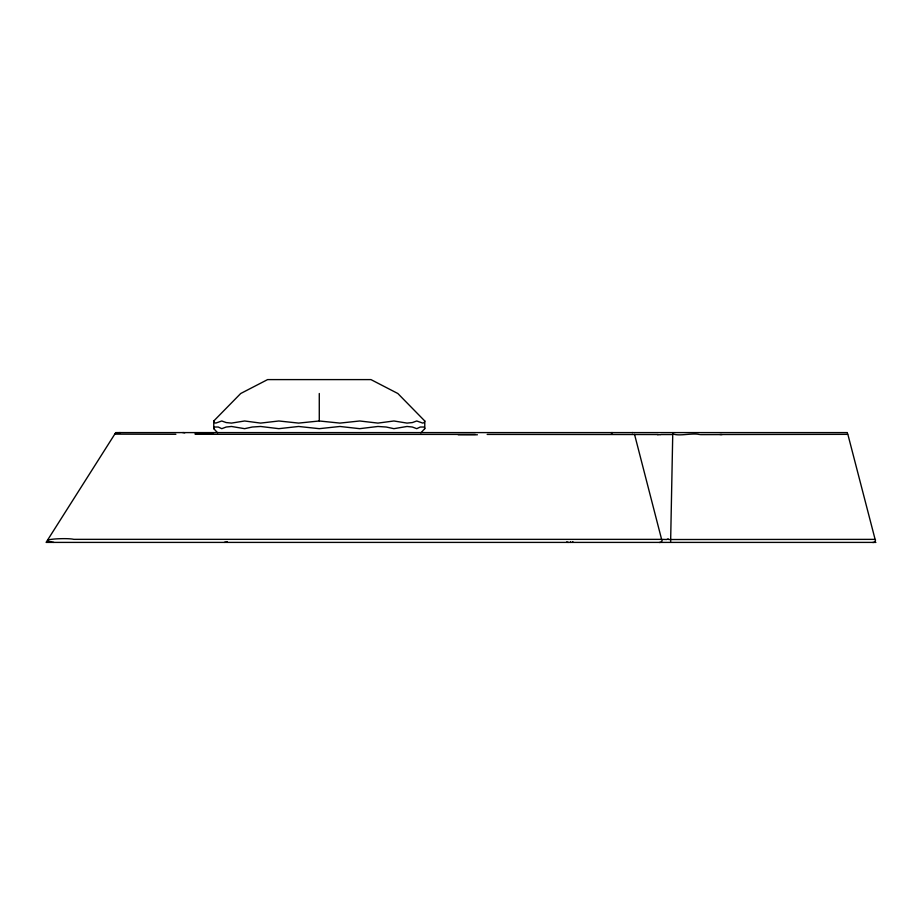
<?xml version="1.0" encoding="UTF-8"?>
<svg xmlns="http://www.w3.org/2000/svg" width="922" height="922" viewBox="0 0 922 922"><rect width="100%" height="100%" fill="white"/><g stroke="black" fill="none" stroke-linecap="round" stroke-linejoin="round"><path stroke-width="1.38" d="M672.76 433.778C678.442 436.648 692.848 432.649 699.591 434.55M572.862 541.64L572.55 542.39M217.684 432.856L213.766 428.672L214.261 427.024L218.284 427.024L221.776 428.672L226.19 427.024L231.514 426.471L244.63 428.672L252.294 427.024L260.603 426.471L278.836 428.672L298.636 426.471L319.277 428.672L339.918 426.471L359.707 428.672L377.939 426.471L386.249 427.024L393.925 428.672L407.028 426.471L412.353 427.024L416.767 428.672L420.259 427.024L424.281 427.024L424.777 428.672L420.858 432.856M424.777 420.985L424.281 422.564L422.76 423.094L416.767 420.985L412.353 422.564L407.028 423.094L393.925 420.985L377.939 423.094L359.707 420.985L339.918 423.094L319.277 420.985L298.636 423.094L278.836 420.985L260.603 423.094L244.63 420.985L231.514 423.094L226.19 422.564L221.776 420.985L215.783 423.094L214.261 422.564L213.766 420.985L240.7 393.51L267.599 379.599L370.944 379.599L397.843 393.51L424.777 420.985L424.777 428.672M114.777 434.147L175.883 434.285M227.215 541.698L224.23 542.401M610.998 432.718L612.058 432.591M117.059 432.81L120.309 432.591M612.727 432.591L612.22 432.695A1.395 0.692 -90 0 0 612.012 432.925M632.1 432.591L632.676 432.602M634.543 434.4L661.604 539.37L666.86 539.508M182.763 432.591L183.858 432.637A2.512 2.501 10 0 1 184.734 432.867M53.856 542.401C34.172 539.335 67.294 537.595 73.748 539.347L661.754 539.37M719.898 434.516L847.86 434.354L875.185 539.67M668.727 539.52L875.024 539.37M847.399 432.591L115.757 432.591L46.1 542.401L875.9 542.401M847.076 434.4L847.733 433.916M475.326 434.423L195.764 434.297M487.173 434.423L658.181 434.539M660.855 434.55L672.737 434.55L670.628 541.721M568.448 542.401L567.894 542.367A2.028 1.832 -90 0 1 567.076 541.998L566.846 541.779M571.041 542.401L570.845 542.367A2.028 0.611 -90 0 1 570.568 541.998L570.488 541.767M319.277 393.498L319.277 420.985M213.766 420.985L213.766 428.672M477.412 434.781A93.341 0.807 -0.1 0 1 458.188 434.758M194.888 433.974A144.028 1.325 -0.5 0 1 213.581 434.066M114.685 434.066A3.769 3.769 0 0 1 117.071 432.856M660.521 434.7A53.142 1.786 0 0 1 657.593 434.688M722.053 434.573A87.141 0.957 0.1 0 1 700.317 434.619M662.077 539.624A2.466 2.466 0 0 1 659.391 542.482M668.369 538.932A14.464 0.715 0.3 0 1 667.401 538.932M875.427 539.624A2.455 2.455 0 0 1 872.754 542.493"/></g></svg>
